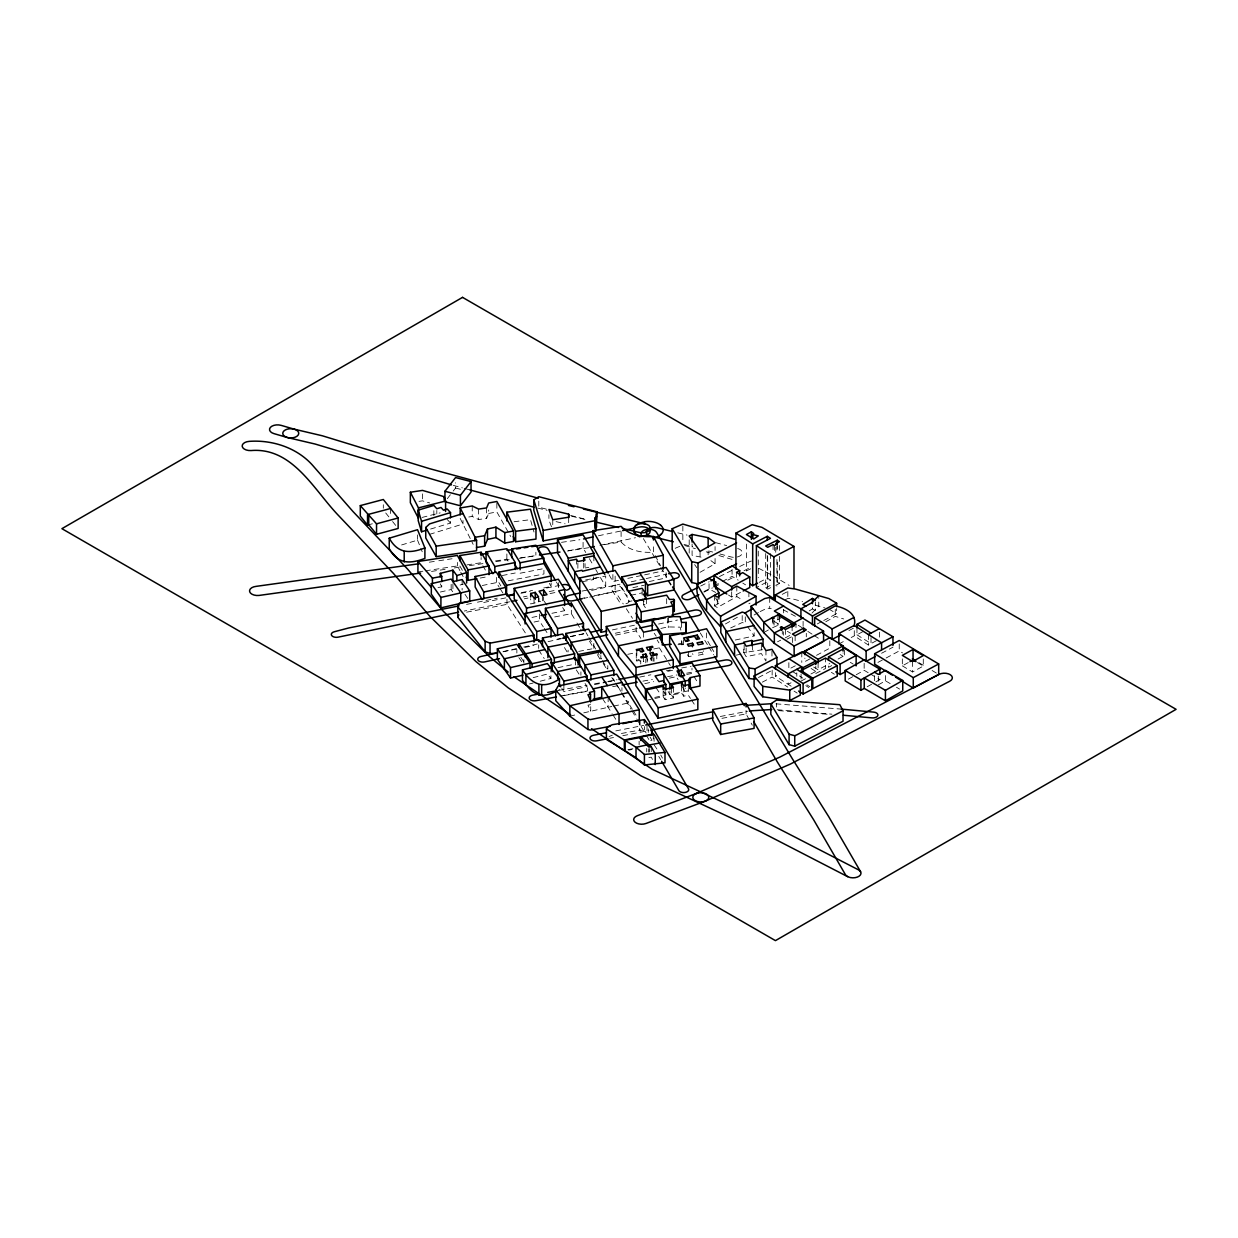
<?xml version="1.0" encoding="UTF-8"?>
<svg xmlns="http://www.w3.org/2000/svg" width="1238" height="1238" viewBox="0 0 1238 1238"><rect width="100%" height="100%" fill="white"/><g stroke="black" fill="none" stroke-linecap="round" stroke-linejoin="round"><path stroke-width="0.75" stroke-dasharray="5 3.75" d="M468.8 517.004L472.235 516.432L478.611 519.542L486.611 518.382L488.67 513.461L488.67 509.979M447.305 498.697L452.025 492.6M453.201 491.068L455.569 488.02L455.569 482.789M558.307 690.479L559.452 689.458M811.973 613.104L818.767 606.125L818.767 597.412M809.219 610.907L812.453 608.895L812.453 605.413M700.058 572.296L715.069 563.739L715.069 558.029M765.285 631.736L768.38 629.956M878.315 684.877L885.464 680.807L890.184 683.577M754.081 615.007L758.646 612.423M760.163 611.572L767.189 608.137L771.228 608.57M825.761 621.77L835.279 616.369L843.682 618.954M714.403 595.354L714.403 605.815L717.297 607.533L736.811 596.592L742.846 600.167M725.422 623.967L739.937 615.812M875.854 681.906L879.878 679.647L879.878 676.165M748.882 603.757L749.996 603.138M848.34 679.167L854.669 675.623M856.247 674.725L864.155 670.3L868.875 673.101M867.188 686.765L871.583 684.305M714.403 605.815L718.891 603.308L718.891 598.093M902.332 658.879L902.332 665.843L908.46 662.454M902.332 665.843L912.561 671.986L923.285 666.059L923.285 655.598M854.282 630.668L854.282 635.899L868.38 645.013L877.696 640M782.106 617.251L774.354 621.476L779.46 624.602L779.46 617.623M809.869 658.926L804.87 661.618L804.87 658.136M816.507 655.335L829.816 648.155L829.816 637.694M813.691 667.081L818.101 669.804L829.754 663.522M838.08 659.034L843.078 656.341L843.078 652.859M831.704 665.611L828.485 667.344L828.485 663.862M877.928 662.407L884.489 658.879M886.129 657.997L899.237 650.94L902.533 652.89M856.959 627.836L856.959 634.815L863.366 631.38M881.58 653.262L892.954 647.195M713.97 585.914L720.547 582.433M722.203 581.551L732.076 576.32L738.158 580.142M728.47 595.029L731.689 597.056L741.547 591.841M817.297 623.921L822.14 621.352M823.75 620.501L836.64 613.661L836.64 608.446M785.325 637.818L792.119 634.227M848.928 630.56L853.972 627.898M758.445 677.511L771.878 670.47M838.853 643.961L845.028 640.727M851.202 637.508L854.282 635.899M762.299 682.169L772.141 677.047L787.786 687.09M775.421 672.652L775.421 676.134L778.779 674.385M791.051 682.788L788.173 684.289L775.421 676.134M795.322 665.781L788.854 669.139L788.854 658.678M744.053 570.733L750.538 567.391M759.173 582.355L767.281 578.146L770.469 580.204L756.403 587.493M782.23 594.348L788.946 590.882M810.936 673.983L815.796 671.476L815.796 666.245M609.081 736.533L612.33 735.155M801.079 681.039L805.969 678.532M815.749 673.518L825.545 668.505L825.545 658.059M700.708 586.038L709.219 581.752M719.448 576.599L733.004 569.82M703.958 592.166L712.469 587.88M714.171 587.029L720.98 583.593M727.789 580.158L734.614 576.722M777.526 641.795L780.698 640.185M786.966 639.148L791.484 636.874M785.279 599.703L787.817 598.434L791.531 598.619L802.58 601.544M772.558 627.759L779.46 624.602M703.973 591.501L709.049 588.963L715.703 592.46M765.688 553.572L765.688 587.787L767.668 589.133L771.707 587.121M775.731 585.326L779.429 583.5L779.429 553.077M765.688 587.787L772.311 584.506M739.674 566.54L749.671 561.619A5.076 2.925 0 0 1 751.404 561.062M746.266 570.997L751.265 568.536M730.683 627.929L742.196 622.544L745.291 623.441L745.291 614.729M675.221 548.295L679.801 546.314M429.586 534.352L462.997 523.999L462.997 520.517M430.607 529.044L450.508 523.07L450.508 519.589M401.623 544.937L417.546 540.139L417.546 534.924M460.103 585.032L463.368 584.057M368.738 524.742L372.375 523.782M529.493 683.949L533.067 683.036M540.201 681.21L550.925 678.455L550.925 669.743M650.739 740.525L651.977 740.216L649.192 735.666M422.096 517.438L440.171 512.872M533.145 677.635L547.382 674.06L550.925 678.455M546.995 605.119L543.637 600.538L539.072 601.637L539.072 598.155M535.234 602.844L530.684 603.943L530.684 598.712M569.851 716.198L576.815 714.527M583.763 712.856L611.82 706.465M440.341 592.043L451.158 589.551L452.922 592.089L452.922 583.377M644.797 683.67L653.726 681.643M654.747 697.443L665.905 694.905L665.905 691.408M591.625 590.387L619.975 584.197M584.057 598.325L587.771 597.505M589.644 597.087L623.519 589.69M503.355 651.528L516.401 648.65M523.86 646.994L538.762 643.698M548.078 641.64L561.124 638.762M570.439 636.703L587.214 633.005M660.86 628.44L667.793 626.923L680.126 627.155L681.225 631.473M669.418 678.145L676.273 676.675L678.115 679.569M646.329 700.337L663.135 696.685L665.131 699.702L673.472 697.907L673.472 687.446M671.646 688.158L671.646 695.137L681.581 692.971L683.686 696.189L688.313 695.183L690.433 698.387M631.21 581.783L644.333 578.951M646.205 578.548L666.802 574.107M632.897 587.663L644.131 585.249M735.264 640.031L754.128 635.976L754.128 627.264M736.177 655.165L740.974 654.128M743.744 649.145L743.744 652.627L763.041 649.641M598.449 535.775L620.764 531.025M588.731 547.707L567.406 551.018M599.966 545.308L635.527 537.725M649.223 581.535L666.106 577.929L666.106 572.699M534.058 622.049L539.428 620.903L543.296 626.892M615.24 633.252L637.833 628.44M658.554 624.045L677.387 620.037M561.82 688.39L563.878 691.562L587.091 686.626L585.032 683.438M579.74 598.852L587.199 597.273M594.642 595.695L615.131 591.346L623.256 603.958M630.9 595.261L641.795 592.94M631.999 600.894L628.61 601.606L628.61 598.124M612.392 629.894L634.769 625.159M521.446 592.646L532.588 590.309M543.714 587.988L551.142 586.425L551.142 582.943M483.733 602.488L505.847 597.861M609.081 574.819L612.887 581.52L618.489 580.343M627.821 578.378L642.754 575.252M644.627 574.85L663.289 570.935M643.435 601.173L643.435 604.655L645.648 604.19L642.166 598.743M686.75 674.493L691.98 673.395L691.98 668.164M613.661 706.078L628.378 703.014L632.339 709.281M688.034 690.912L669.897 694.472L668.18 691.609M627.96 749.702L633.392 748.588M523.395 596.917L527.079 596.159M549.177 591.594L556.543 590.077M531.969 617.422L539.226 615.92M551.916 613.305L564.605 610.69L564.605 607.208M627.743 654.329L635.187 652.797M653.757 648.975L661.665 647.35M482.232 585.528L496.376 582.634L499.208 587.199M477.466 602.194L497.243 598.14M520.919 593.296L530.096 591.424M546.623 588.05L559.468 585.435M509.623 601.823L464.25 611.046M524.308 598.821L527.976 598.062M550.012 593.575L557.348 592.074M558.029 667.622L574.618 664.233M639.736 677.078L650.909 674.787M667.669 671.352L673.255 670.207M743.744 652.627L746.143 656.651L761.355 653.556L765.951 661.015L765.951 650.554M590.541 704.623L587.988 705.149L590.727 711.185L590.727 700.723M502.953 651.792L517.561 648.851M524.866 647.397L533.996 645.571M615.626 635.079L636.146 630.947L640.758 638.266M639.52 719.68L639.52 730.141L640.077 730.931L644.394 730.064L646.143 733.004M466.54 604.392L472.173 603.277M636.27 653.107L636.27 660.071L639.226 659.483M636.27 660.071L636.812 660.968L639.551 660.427L640.665 662.222L643.822 661.587M594.441 684.629L606.775 682.169M608.523 681.813L612.052 681.117M554.686 616.942L571.352 613.661L576.01 621.43M557.58 639.009L561.278 638.282M570.532 636.456L583.485 633.887L580.684 629.214M615.812 730.884L643.791 725.375M609.761 738.266L613.491 737.523M622.822 735.697L648.929 730.544M720.315 716.493L747.551 711.262M502.272 575.531L515.24 572.993M520.13 573.225L543.792 568.582M687.43 654.701L688.591 656.635L693.636 655.645L692.475 653.71M703.23 654.221L698.17 655.212L697.025 653.277L702.07 652.271L703.23 654.221L703.23 650.739M585.62 579.941L605.707 576.041L605.707 586.503L589.273 589.69M466.618 612.176L506.961 604.361L526.723 635.063M581.968 591.099L587.446 590.046M652.906 657.688L650.167 658.229L651.25 660.04L648.062 660.659L646.453 657.951M568.459 550.755L583.083 547.939L585.775 552.535M585.404 567.963L588.777 567.314M582.51 581.69L593.373 579.585L593.373 574.355M678.037 644.704L685.62 644.255M508.307 580.792L543.931 573.999L543.931 568.768M578.688 651.405L591.919 648.867M480.267 578.053L485.513 577.063M559.947 696.066L587.524 690.912L587.524 685.682M488.67 513.461L496.856 511.944L510.721 536.549M438.02 587.555L441.749 586.858L441.749 583.377M621.399 733.484L639.52 730.141M628.579 750.135L632.092 749.485M558.942 690.34L587.075 685.202M594.58 683.825L605.831 681.782M607.703 681.426L617.081 679.724M666.446 670.733L670.253 670.037M681.643 667.963L691.144 666.23M563.878 695.586L588.267 691.129M612.64 686.672L618.273 685.635M642.909 681.148L652.411 679.43M667.607 676.66L677.093 674.927M686.595 673.193L694.193 671.816M721.94 718.334L746.065 713.924L752.302 725.189M648.898 757.548L651.25 757.161L654.453 763.088M417.918 571.987L423.551 571.12M425.439 570.842L457.41 565.936L459.917 570.61M466.943 564.899L481.118 562.733L481.118 557.502M495.525 560.922L506.868 559.174L508.725 562.253M604.19 544.627L621.105 542.027C629.105 550.755 642.042 553.046 653.416 552.179L653.416 543.467M519.171 558.292L535.868 555.738L535.868 552.256M419.017 501.375L422.483 500.848L429.71 502.938M429.338 562.191L436.906 561.031M438.809 560.752L452.071 558.74M431.505 571.414L446.655 569.109M454.222 567.963L461.805 566.818M469.372 565.673L484.522 563.367M495.896 561.65L509.143 559.638M520.502 557.92L537.555 555.336M561.464 542.337L579.864 539.737M514.095 521.74L530.483 519.666L533.98 532.031M678.594 643.745L682.215 643.451M775.963 703.818L841.113 709.095M777.232 709.745L831.951 714.171M778.485 710.643L830.28 714.45M701.002 557.146L692.088 555.367L692.088 543.962M556.094 521.631L565.085 523.782M537.679 508.075L547.088 510.335M571.523 516.215L586.564 519.821M677.774 532.82L687.075 535.11M683.964 544.411L692.615 546.67M546.283 509.112L538.793 507.162L538.793 500.198M570.61 515.426L587.446 519.805M455.569 488.02L460.722 489.366M715.719 542.662L726.675 545.587M709.018 551.065L712.67 552.04M719.959 553.99L730.9 556.899A8.001 4.627 0 0 0 733.933 557.332M758.677 568.304L771.553 574.912M453.309 485.373L462.362 487.849M464.188 488.345L469.62 489.846M815.177 605.103L824.988 607.951M684.645 545.525L695.447 548.682M706.264 551.839L709.869 552.906M718.86 555.537L733.283 559.762M783.298 609.761L796.111 616.694M896.467 687.26L899.608 689.102M773.146 575.871L789.179 585.404M828.841 609.019L836.64 613.661M918.952 662.686L925.529 666.601M932.106 670.501L937.027 673.441M812.453 608.895L815.347 610.613L815.347 601.9M870.438 674.045L879.878 679.647M917.435 662.547L923.285 666.059M798.247 625.329L803.106 628.316M840.138 654.515L843.078 656.341M850.32 662.315L853.23 664.11M787.368 631.287L790.54 633.252M856.959 634.815L871.01 643.574L871.01 634.862M742.769 583.083L745.57 584.847M792.041 671.182L802.843 678.145M794.053 691.098L797.179 693.11M811.122 668.458L815.796 671.476M807.826 631.38L812.546 634.46M814.124 635.481L820.423 639.566M831.394 672.327L834.335 674.23M806.944 684.846L809.869 686.765M805.814 685.635L808.816 687.585M791.159 686.223L788.173 684.289L788.173 680.807M779.429 583.5L777.294 582.046L777.294 559.236M710.906 560.644L715.069 563.739M447.258 519.496L450.508 523.07M385.714 512.965L390.527 518.97M392.585 521.538L395.665 525.392M747.504 626.583L754.128 635.976M694.626 564.605L696.808 567.685M518.861 657.626L521.863 661.912M663.289 691.129L665.905 694.905M656.078 687.848L659.018 692.104M654.221 633.252L656.217 636.193M654.082 744.843L657.966 750.568M464.977 594.271L467.809 598.511M691.485 699.996L694.657 704.793M671.646 695.137L673.472 697.907M538.7 650.12L544.225 658.585M520.78 657.208L524.463 662.841M668.071 580.947L671.011 585.481M602.627 698.696L612.098 713.506M576.289 669.913L579.059 674.199M544.271 628.393L548.14 634.398M621.708 587.385L627.264 596.035M626.335 608.756L632.51 618.35M643.435 604.655L645.4 607.719M621.925 692.924L628.378 703.014L628.378 699.532M693.992 676.552L697.984 682.881M617.53 685.976L621.043 691.531M633.33 710.844L637.291 717.096M613.089 715.069L617.05 721.321M682.061 686.517L685.202 691.5L685.202 688.019M562.64 607.549L564.605 610.69M500.167 588.715L503.015 593.296M715.502 597.861L718.891 603.308M659.328 647.83L670.269 665.41M603.154 663.398L605.939 667.87M700.228 632.897L707.857 645.4M657.146 639.938L658.941 642.893M611.804 677.465L613.816 680.761L613.816 677.279M668.613 580.421L671.569 585.311M708.817 646.979L713.583 654.856M643.342 538.592L659.839 565.905M660.813 567.515L666.632 577.156M576.954 622.993L579.755 627.666M593.373 579.585L592.894 578.765L600.337 577.341L605.707 586.503M564.466 647.551L568.087 653.633L568.087 650.136M595.71 569.48L597.552 572.621M586.054 632.649L587.942 635.852M588.917 637.508L595.695 649.052M596.654 650.708L601.498 658.956M602.473 660.597L607.193 668.644M612.856 678.285L614.744 681.504M615.688 683.113L620.47 691.253M621.43 692.878L631.009 709.173M631.968 710.798L635.79 717.313M636.75 718.938L645.369 733.592M646.329 735.233L650.151 741.748M658.771 756.403L660.674 759.652M710.333 645.648L706.589 639.241L706.589 632.278M711.262 647.257L715.007 653.649M589.365 558.663L592.971 564.807M589.458 641.052L593.822 648.511L593.822 638.05M498.929 582.587L500.848 585.884M549.332 583.33L551.142 586.425M597.32 654.593L599.966 659.158M482.866 565.766L485.497 570.331M556.388 582.03L560.025 588.36M459.855 565.983L462.594 570.78M660.767 755.01L662.454 758.136M460.753 572.173L463.275 576.846M655.212 555.599L660.597 565.828M460.196 518.413L473.164 544.38M440.279 583.825L441.749 586.858M417.546 540.139L422.22 551.777M551.483 526.769L548.914 519.929L548.914 514.699M912.561 661.541L912.561 671.986M899.237 643.961L899.237 650.94M885.464 675.577L885.464 680.807M879.367 632.138L879.367 637.369M878.315 676.165L878.315 683.144M874.523 675.685L874.523 680.915M868.38 634.552L868.38 645.013M864.155 663.336L864.155 670.3M844.517 649.996L844.517 658.709M835.279 609.39L835.279 616.369M818.101 662.841L818.101 669.804M806.294 633.345L806.294 636.827M803.106 621.337L803.106 626.567M801.791 651.977L801.791 662.423M801.079 674.06L801.079 679.291M796.808 672.822L796.808 676.304M795.988 624.138L795.988 627.62M795.136 635.759L795.136 642.739M792.475 637.57L792.475 642.801M792.119 627.264L792.119 630.746M787.817 591.455L787.817 598.434M785.465 629.461L785.465 638.174M783.654 609.436L783.654 612.918M783.639 631.736L783.639 635.218M782.292 630.668L782.292 634.15M779.429 545.478L779.429 551.173M777.882 614.93L777.882 625.391M777.294 544.024L777.294 551.637M776.922 546.206L776.922 550.012M776.922 559.514L776.922 586.131M776.566 703.54L776.566 707.022M775.731 547.304L775.731 553.015M774.415 545.54L774.415 553.154M774.06 620.13L774.06 628.842M773.054 544.627L773.054 552.241M773.069 618.861L773.069 627.573M772.558 617.313L772.558 626.026M772.141 670.083L772.141 677.047M771.97 651.08L771.97 658.043M770.469 553.587L770.469 580.204M769.711 597.474L769.711 607.935M767.668 556.806L767.668 589.133M767.281 555.336L767.281 578.146M761.355 644.843L761.355 653.556M758.29 551.111L758.29 577.728M752.41 644.967L752.41 651.931M748.882 593.296L748.882 596.778M746.406 544.055L746.406 570.672M746.143 647.938L746.143 656.651M746.065 710.442L746.065 713.924M744.162 644.735L744.162 653.447M742.196 615.565L742.196 622.544M736.811 586.131L736.811 596.592M736.486 572.343L736.486 581.055M732.076 569.356L732.076 576.32M731.689 591.826L731.689 597.056M717.297 598.821L717.297 607.533M715.069 546.623L715.069 550.43M709.049 583.732L709.049 588.963M708.136 550.972L708.136 554.779M700.058 551.39L700.058 558.988M689.195 539.783L689.195 553.092M688.591 651.405L688.591 656.635M688.313 686.471L688.313 695.183M683.686 685.728L683.686 696.189M683.593 639.721L683.593 648.433M682.85 525.98L682.85 541.192M681.921 641.485L681.921 644.967M681.596 622.451L681.596 631.163M681.395 640.572L681.395 644.07M681.581 686.007L681.581 692.971M669.897 690.99L669.897 694.472M668.303 617.158L668.303 627.62M667.793 618.211L667.793 626.923M666.678 598.712L666.678 605.676M665.131 689.256L665.131 699.702M663.135 691.454L663.135 696.685M656.79 653.85L656.79 660.813M654.02 657.811L654.02 661.309M654.082 737.863L654.082 741.345M653.308 733.979L653.308 740.958M653.03 657.734L653.03 661.216M651.281 655.8L651.281 662.779M651.25 746.7L651.25 751.93M649.145 748.448L649.145 751.946M648.898 748.82L648.898 752.317M648.263 728.919L648.263 732.401M647.226 658.585L647.226 662.082M647.01 725.762L647.01 732.726M646.731 748.464L646.731 751.961M646.375 598.79L646.375 607.518M645.818 659.328L645.818 662.81M644.394 726.567L644.394 730.064M643.528 632.2L643.528 637.431M643.543 656.48L643.543 663.444M642.166 590.031L642.166 597.01M640.758 660.427L640.758 663.908M640.077 720.47L640.077 730.931M639.118 741.222L639.118 744.703M636.812 650.523L636.812 660.968M636.146 627.465L636.146 630.947M621.925 687.694L621.925 691.175M621.105 531.566L621.105 542.027M615.131 576.134L615.131 591.346M612.887 574.54L612.887 581.52M608.137 696.777L608.137 707.238M607.796 665.626L607.796 669.108M600.832 655.444L600.832 658.926M593.869 555.877L593.869 564.59M585.048 563.615L585.048 567.097M583.702 563.058L583.702 568.288M583.083 542.337L583.083 547.939M580.916 671.847L580.916 675.329M577.867 563.259L577.867 568.49M576.537 559.22L576.537 567.933M575.361 661.494L575.361 664.992M571.352 610.164L571.352 613.661M568.675 517.67L568.675 522.9M563.878 684.599L563.878 691.562M558.384 582.727L558.384 587.957M552.767 519.743L552.767 526.707M543.637 597.056L543.637 600.538M542.445 595.757L542.445 602.72M539.428 613.924L539.428 620.903M538.607 596.948L538.607 603.927M538.7 644.905L538.7 648.387M534.042 598.047L534.042 603.277M523.86 659.529L523.86 663.026M516.865 649.548L516.865 653.03M506.868 553.959L506.868 559.174M506.961 599.13L506.961 604.361M496.856 503.232L496.856 511.944M496.376 577.403L496.376 582.634M486.611 507.92L486.611 518.382M478.611 509.081L478.611 519.542M472.235 505.971L472.235 516.432M462.13 579.585L462.13 590.046M457.41 562.454L457.41 565.936M451.158 584.336L451.158 589.551M436.813 510.474L436.813 513.971M433.842 510.675L433.842 515.906M422.483 493.885L422.483 500.848M390.527 508.509L390.527 517.236M383.316 504.733L383.316 508.214M625.948 603.711A5.076 2.925 0 0 0 628.981 599.966L620.903 587.152A5.076 2.925 0 0 0 614.404 585.404A5.076 2.925 0 0 0 611.371 589.149L619.449 601.962A5.076 2.925 0 0 0 622.08 603.618M737.631 548.511A8.001 4.627 0 0 1 742.258 552.906A8.001 4.627 0 0 1 737.012 557.054"/><path stroke-width="1.5" d="M686.239 622.42L685.852 632.726L662.253 634.537L652.209 619.867L667.793 616.478L680.126 616.694L681.596 622.451L686.239 622.42L686.239 632.866M645.648 598.96L645.648 593.729L642.166 588.298L628.61 591.16L635.063 601.204L666.678 595.215L669.433 599.44L673.782 599.378L673.89 601.188L670.826 602.055L672.884 605.862L672.884 616.323L669.154 617.019M674.416 599.997L673.89 611.649L673.89 601.188M596.577 516.788L596.809 511.774L538.793 496.701L533.81 499.827L533.81 510.288L543.188 540.898L595.679 531.04L595.091 517.871L596.577 516.788L595.679 531.04M596.577 527.233L596.236 513.785M596.236 524.231L596.809 511.774M495.664 653.246L490.047 653.587L485.126 651.761L457.828 617.282L457.828 606.837L459.283 603.138L506.961 593.9L533.996 635.109L533.996 642.073M457.828 617.282L458.803 614.822M484.631 546.175L484.631 535.714L487.509 528.966L495.927 527.14L504.748 532.619L513.491 531.009L513.491 541.47L504.748 543.08L495.927 537.586L487.509 539.412L484.631 546.175L476.491 547.506M610.148 726.35L590.309 730.064L587.942 729.445L569.851 716.198L555.769 700.723L555.769 690.262L558.121 685.945L616.648 674.137L639.272 709.776L639.272 720.237L635.589 720.996M649.919 529.632L649.733 529.941A8.001 4.627 0 0 1 644.364 535.822A8.001 4.627 0 0 1 634.367 532.541A14.701 8.496 0 0 1 634.676 526.769A8.001 4.627 0 0 1 644.967 523.844A8.001 4.627 0 0 1 649.764 529.864A8.001 4.627 0 0 1 639.226 532.464L622.296 528.409M606.403 728.981L624.339 739.999L624.339 750.46L606.403 739.442L606.403 728.981L607.75 726.876L612.33 724.694L644.394 719.603L651.977 729.755L651.977 734.985M513.491 531.009L496.856 501.483L488.67 502.999L486.611 507.92L478.611 509.081L472.235 505.971L460.196 507.951L476.584 540.279L476.584 550.74L436.194 556.62L425.748 537.942L425.748 527.481L429.586 523.891L462.997 513.553M836.64 606.697L836.64 603.216L828.841 598.558L818.767 595.664L811.973 602.658L800.924 608.833L775.298 594.983L775.298 600.213M444.937 500.013L444.937 491.285L455.569 477.559L471.044 481.582L471.044 492.043L460.428 505.785L444.937 501.746M460.428 505.785L460.428 495.324L471.044 481.582M752.812 534.615L753.741 533.563L751.358 531.783L746.406 534.553L753.787 538.948L758.29 535.899L752.812 534.615L752.812 538.422M559.452 678.997C543.853 689.365 532.201 685.078 522.482 669.866L547.382 663.599L559.452 678.997L559.452 685.96M660.194 535.11L661.463 533.98M714.078 586.75L714.078 583.268L715.703 581.999L709.049 578.502L697.211 584.429C694.131 601.823 710.627 615.162 720.578 626.691L720.578 616.23C710.658 608.106 703.385 595.54 697.211 584.429M770.841 703.834L776.566 700.058L839.875 704.701L843.032 710.782L843.032 721.228L794.734 746.158L789.086 744.657L770.841 714.295L770.841 703.834L789.086 734.196L789.086 744.657M815.347 600.167L812.453 598.449L802.75 604.484L805.923 606.078M775.298 594.983L787.817 587.973L795.384 589.056L818.767 595.664M792.119 627.264L792.119 623.766L782.292 628.919L780.28 627.434L781.503 626.753L785.465 629.461L795.988 624.138L779.46 614.141L763.738 622.157L763.738 632.618L774.338 643.404L794.131 656.465L821.924 642.445M864.263 688.405L864.263 677.944L885.433 690.34L902.75 680.482L902.75 690.943L885.433 700.801L864.263 688.405L860.921 690.278L845.183 680.931L845.183 670.485L864.155 659.839L879.878 669.185L879.878 674.416M763.738 632.618L751.033 616.741L751.033 606.28L764.728 598.527L769.711 597.474L823.564 631.163L823.564 641.624M814.666 626.32L814.666 617.607L835.279 605.908C844.95 607.781 858.027 613.769 853.972 626.165M714.078 583.268L718.891 592.863L706.589 599.749L706.589 610.21M720.578 616.23L756.062 596.283L756.062 604.995M744.765 613.089L752.843 608.554M845.183 670.485L860.921 679.832L879.878 669.185M913.056 649.455L902.332 655.382L912.561 661.541L923.285 655.598L913.056 649.455L913.056 659.9L915.981 661.665M909.992 661.603L913.056 659.9M838.853 643.961L838.853 633.5L854.282 625.438L868.38 634.552L879.367 628.656M783.654 605.955L774.354 611.03L779.46 614.141L779.46 617.623M803.106 617.855L793.806 622.915L793.806 626.397M804.87 654.654L804.87 651.173L829.816 637.694L843.078 645.88L843.078 651.111M804.87 651.173L818.101 659.343L843.078 645.88M828.485 660.365L828.485 656.883L844.517 648.263L856.139 655.444L856.139 665.905M828.485 656.883L840.122 664.079L856.139 655.444M892.35 675.128L874.647 664.172L874.647 653.71L899.237 640.479L938.683 663.97L938.683 674.416L913.273 688.096L895.569 677.124M835.758 671.832L840.122 674.54L846.529 671.089M874.647 653.71L913.273 677.635L938.683 663.97M856.959 627.836L856.959 624.354L864.96 620.068L892.954 636.734L892.954 645.447M892.954 636.734L866.136 650.894L838.853 633.5M692.088 534.445L689.195 535.992L700.058 551.39L715.069 542.817L708.136 537.663L692.088 534.445L692.088 542.058M713.97 582.433L713.97 575.453L732.076 565.874L739.674 570.641L739.674 575.871M739.674 570.641L736.486 572.343L739.612 574.308L742.769 572.637L749.764 577.032L749.764 587.493L743.187 590.975M713.97 575.453L731.689 586.611L749.764 577.032M800.924 617.561L800.924 608.833L812.468 616.013L836.64 603.216M803.632 628.177L792.475 634.088L795.136 635.759L806.294 629.848L803.632 628.177L803.632 631.659M814.666 617.607L832.153 628.935L853.972 617.437M822.605 633.206L832.153 639.396L840.54 634.97M840.463 644.983L866.136 661.355L875.405 656.496M763.041 646.159L763.041 639.179L745.291 612.996L742.196 612.083L720.81 622.11L748.959 668.025L755.087 668.814L776.922 657.378L771.97 649.331L765.951 650.554L761.355 643.095L746.143 646.205L743.744 642.166L751.776 640.479L752.41 644.967M735.078 539.366L682.85 524.076L672.188 528.703L691.717 561.634L698 562.981L736.61 542.894M672.188 528.703L672.188 549.626L691.717 582.556L698 583.887L736.61 563.801M754.097 675.979L772.141 666.601L800.305 684.66L800.305 695.106L789.751 700.584L762.732 696.762L754.097 686.425L754.097 675.979L762.732 686.301L762.732 696.762M775.421 669.154L775.421 665.673L801.791 651.977L815.796 661.015L815.796 664.496M802.843 671.182L802.843 667.7L801.59 666.833L788.173 673.828L775.421 665.673M843.032 710.782L796.87 734.815L794.734 735.712L789.086 734.196M762.732 686.301L789.751 690.139L800.305 684.66M735.945 569.232L735.945 533.114L752.162 524.711L761.943 527.357L793.991 546.438L793.991 588.267M735.945 533.114L752.689 543.884L767.281 536.317L770.469 538.375L756.403 545.664L756.403 587.493L773.843 598.697L773.843 556.868L756.403 545.664M773.843 556.868L793.991 546.438M749.64 583.748L752.689 585.713L757.548 583.191M802.843 667.7L815.796 661.015M812.809 678.207L837.259 665.688L837.259 676.134L812.809 688.668L812.809 678.207L801.079 670.578L825.545 658.059L837.259 665.688M788.173 677.31L788.173 673.828L803.106 683.531L811.803 679.074L811.803 689.535L803.106 693.992L798.634 691.083M697.288 587.756L683.67 594.611A5.076 2.925 0 0 0 683.175 598.743A5.076 2.925 0 0 0 690.324 599.022L698.851 594.735M710.922 580.885L714.326 579.167M782.292 628.919L774.338 632.943L774.338 643.404M751.033 606.28L763.738 622.157L774.338 632.943L794.131 646.004L823.564 631.163M777.294 540.217L765.688 545.958L767.668 547.304L773.054 544.627L774.415 545.54L776.922 544.302L775.731 543.497L779.429 541.671L777.294 540.217L777.294 544.024M696.019 793.604L779.878 757.099L939.023 674.385A8.001 4.627 0 0 1 950.32 674.725A8.001 4.627 0 0 1 949.732 681.24L790.37 764.078L705.536 801.048M696.406 793.45L637.291 815.734A8.001 4.627 0 0 0 634.955 822.125A8.001 4.627 0 0 0 646.035 823.471L705.165 801.187M426.986 530.127L421.554 531.752L418.212 520.594L418.212 510.133L433.842 505.444L436.813 508.741L441.007 507.472L443.467 510.18L447.258 509.035L450.508 512.609L450.508 517.84M421.554 531.752L421.554 521.306L450.508 512.609M389.243 538.205L417.546 529.694L424.897 547.97L424.897 558.415C409.53 564.249 397.769 564.033 389.243 548.666L389.243 538.205C397.769 553.572 409.53 553.804 424.897 547.97M440.279 576.846L440.279 573.364L452.922 570.176L456.837 575.546L466.633 572.621L457.41 555.475L417.918 561.526L417.918 571.987L431.211 587.199M390.527 508.509L383.316 499.502L360.304 505.599L376.538 523.829L398.141 517.995L398.141 528.456L376.538 534.29L368.738 524.742L368.738 514.296L390.527 508.509L398.141 517.995M360.304 505.599L360.304 516.06L367.531 525.067L368.738 524.742M522.482 669.866L522.482 680.327C532.34 693.295 539.845 699.934 555.816 691.485M594.503 699.872L594.503 691.16L589.396 692.491L590.541 694.178L590.541 701.141M550.925 668.009L525.918 674.401L525.918 684.862M651.977 729.755L650.739 730.064L653.308 733.979L624.339 739.999M418.475 507.889L445.587 501.034L444.148 496.67L422.483 490.403L410.351 492.244L410.351 502.705L418.475 518.351L418.475 507.889L410.351 492.244M543.637 590.077L539.072 591.176L542.445 595.757L546.995 594.658L543.637 590.077L543.637 595.308M530.684 593.482L535.234 592.383L538.607 596.948L534.042 598.047L530.684 593.482L530.684 596.964M587.524 680.467L593.095 688.87L621.925 682.463M593.095 699.331L601.714 697.273L601.714 686.811L619.031 714.001L619.031 724.447M628.378 692.553L569.851 705.737L555.769 690.262M431.319 583.671L451.158 579.105L460.753 592.863L460.753 603.324L440.914 607.873L431.319 594.132L431.319 583.671L440.914 597.428L440.914 607.873M522.916 675.174L510.52 678.037L497.366 659.281L497.366 648.82L516.865 644.317L530.003 663.088L530.003 668.319M523.86 654.298L504.377 658.802L497.366 648.82M504.377 669.263L504.377 658.802L510.52 667.591L530.003 663.088M440.914 597.428L469.713 590.866L469.713 601.328L460.753 603.324M635.868 675.252L645.462 689.117L645.462 699.563L635.868 685.713L635.868 675.252L691.98 662.949L699.981 675.577L699.981 686.038L689.922 688.127L690.587 689.179L689.922 677.666L699.981 675.577M645.462 689.117L665.905 684.444L665.905 689.674M452.922 581.628L462.13 579.585L469.713 590.866M580.436 592.863L569.263 595.323A5.076 2.925 0 0 0 566.323 599.099A5.076 2.925 0 0 0 572.869 600.786L582.185 598.743M497.769 652.766L480.994 656.465A5.076 2.925 0 0 0 478.069 660.241A5.076 2.925 0 0 0 484.615 661.928L499.518 658.647M562.981 638.359L566.71 637.539M655.258 764.573L655.258 754.112L651.25 746.7L648.898 747.087L646.731 744.982L636.007 747.319L625.066 740.324L625.066 750.785L636.007 757.78L644.425 764.929L664.992 762.84L664.992 752.394L654.082 734.382L640.866 737.043L640.866 740.525M590.928 632.185L602.302 629.771M551.452 659.498L538.7 639.675L518.939 643.93L532.077 663.692L551.452 659.498L551.452 669.959M646.329 689.876L663.135 686.223L665.131 689.256L673.472 687.446L671.646 684.676L681.581 682.525L683.686 685.728L688.313 684.722L697.83 699.145L697.83 709.606L658.136 718.241L646.329 700.337L646.329 689.876L658.136 707.78L658.136 718.241M658.136 707.78L697.83 699.145M668.675 573.705L672.42 572.9A5.076 2.925 0 0 1 678.95 574.618A5.076 2.925 0 0 1 675.963 578.378L672.219 579.183M545.153 649.532L525.376 653.803L525.376 657.285M552.117 671.723L552.117 663.011L575.361 658.012L587.091 676.165L587.091 681.395M754.128 625.515L725.824 631.597L725.824 642.058L748.959 678.486L755.087 679.26M744.162 642.986L734.567 645.044L734.567 655.506M752.41 641.47L763.041 639.179M583.578 538.948L592.878 536.967M622.621 530.622L639.35 527.063A8.001 4.627 0 0 1 649.718 529.941L649.873 530.251M590.603 547.304L594.348 546.5M641.145 536.534L644.89 535.729M639.829 573.086L666.106 567.468L673.952 579.554L673.952 590L647.66 595.633L645.431 592.182L645.431 581.721L639.829 573.086L621.708 576.939L621.708 582.169M621.708 576.939L627.264 585.574L645.431 581.721L647.66 585.172L673.952 579.554M525.113 623.952L525.113 613.491L539.428 610.442L551.049 628.44L551.049 637.152M525.113 613.491L536.75 631.488L551.049 628.44M538.53 641.563L542.105 640.804M636.208 622.559L655.041 618.551M671.986 614.946L694.595 610.133A5.076 2.925 0 0 1 701.095 611.866A5.076 2.925 0 0 1 698.093 615.626L681.148 619.232M594.534 637.647L607.703 634.846M639.721 628.037L652.906 625.236M580.916 666.617L557.704 671.569L552.117 663.011M557.704 678.532L557.704 671.569L563.878 681.117L587.091 676.165M606.806 631.086L601.219 632.262L579.74 598.852L579.74 577.945L615.131 570.439L636.626 603.85L636.626 622.853M579.74 577.945L601.219 611.355L636.626 603.85M551.142 575.98L543.931 563.553L498.929 572.126L506.605 585.295L551.142 575.98L551.142 581.195M505.847 587.4L496.376 572.173L475.16 576.506L483.733 592.027L505.847 587.4L505.847 594.364M663.289 555.243L653.416 536.503C642.042 537.369 629.105 535.064 621.105 526.351L592.925 530.669L612.887 565.828L663.289 555.243L663.289 569.186M506.605 595.741L514.033 594.194M645.648 593.729L643.435 594.194L646.375 598.79L635.063 601.204L641.191 611.866L641.191 622.312L665.425 617.731M697.257 635.109L683.593 637.972L685.759 641.392L689.086 640.68L687.276 637.849L694.487 636.332L696.452 639.427L699.594 638.777L697.257 635.109L697.257 638.591M690.587 678.734L688.792 679.105L689.458 687.136M681.24 670.114L677.047 670.981L680.296 676.412L684.66 675.515L681.24 670.114L681.24 677.078M689.458 680.157L669.897 684.01L660.86 669.557M639.272 709.776L590.309 719.603L587.942 718.999L569.851 705.737L569.851 716.198M622.714 723.688L631.906 721.769M525.593 617.035L514.188 598.805L514.188 588.36L558.384 579.245L564.838 589.551L564.838 599.997M564.838 589.551L558.694 590.805L564.605 600.229L564.605 605.459M514.188 588.36L526.537 608.09L564.605 600.229M541.037 615.549L546.484 614.435M661.665 636.905L618.458 645.787L606.295 626.505L636.146 620.486L643.528 632.2L657.146 629.477L661.665 636.905L661.665 642.135M508.075 595.927L513.584 594.797M511.464 601.436L516.973 600.322M574.618 653.788L562.656 634.042L542.492 637.988L554.33 657.92L574.618 653.788L574.618 659.003M636.023 667.39L636.023 677.836L618.458 656.248L618.458 645.787L636.023 667.39L673.255 659.746L673.255 668.458M590.541 694.178L587.988 694.688L590.727 700.723M533.996 635.109L490.047 643.141L485.126 641.299L457.828 606.837M579.601 664.713L579.601 656.001L602.225 651.451L613.816 670.3L613.816 675.53M459.05 605.893L348.683 627.976L334.368 631.736A5.076 2.925 0 0 0 331.722 635.589A5.076 2.925 0 0 0 338.376 637.106L458.617 612.176M642.182 648.433L636.27 649.61L636.812 650.523L639.551 649.965L640.665 651.776L643.822 651.142L642.182 648.433L642.182 651.915M607.796 660.396L584.909 664.961L579.601 656.001M584.909 673.673L584.909 664.961L590.928 674.88L613.816 670.3M555.707 635.899L545.447 618.768L545.447 608.322L571.352 603.2L583.485 623.426L583.485 630.405M545.447 608.322L557.58 628.548L583.485 623.426M563.135 637.91L566.834 637.183M606.481 732.726L593.42 735.295A5.076 2.925 0 0 0 590.263 739.009A5.076 2.925 0 0 0 596.701 740.835L607.889 738.637M515.24 562.532L506.868 548.728L486.085 551.916L494.844 566.524L515.24 562.532L515.24 569.495M543.792 558.121L535.868 545.277L511.743 548.976L520.13 562.764L543.792 558.121L543.792 563.352M568.087 643.172L547.923 647.118L547.923 657.579M692.475 643.249L687.43 644.24L688.591 646.19L693.636 645.199L692.475 643.249L692.475 646.731M645.663 725.004L711.525 712.051M652.705 729.801L712.918 717.963M650.167 647.768L652.906 647.242L652.38 646.329L646.453 647.489L648.062 650.198L651.25 649.579L650.167 647.768L650.167 651.25M580.142 591.455L557.502 552.875L557.502 539.799L583.083 534.862L593.869 553.262L593.869 556.992M557.502 539.799L568.288 558.199L593.869 553.262M583.702 561.309L583.702 557.827L593.869 555.877L604.809 574.509M669.65 635.868L681.395 633.608L681.921 634.506L706.589 628.78L716.879 646.406L716.879 656.852L679.987 663.955L669.65 646.313L669.65 635.868L679.987 653.494L679.987 663.955M679.987 653.494L716.879 646.406M600.337 566.88L582.51 571.229L581.953 570.3L574.695 571.708L568.288 560.814L576.537 559.22L577.867 561.51L585.048 560.133L583.702 557.827M565.905 640.433L565.905 633.454L588.592 629.105L600.832 650.213L600.832 653.695M593.822 638.05L571.12 642.398L565.905 633.454M571.12 649.377L571.12 642.398L578.161 654.515L600.832 650.213M641.191 611.866L672.884 605.862M543.188 540.898L543.188 530.437L595.679 520.579M488.995 565.952L481.118 552.272L459.855 555.537L468.057 569.898L488.995 565.952L488.995 574.664M466.231 577.156L468.057 580.343L476.785 578.703M746.591 705.304L772.218 703.664M749.346 710.937L771.769 709.513M417.918 561.526L432.418 578.131L441.749 576.397L441.749 581.628M625.066 740.324L639.118 737.74L646.731 744.982M640.866 737.043L649.145 744.966L659.916 742.986M538.313 694.116L532.696 695.152A5.076 2.925 0 0 0 529.384 698.82A5.076 2.925 0 0 0 535.76 700.723L556.388 696.948M547.691 692.398L557.069 690.696M618.969 679.368L636.053 676.258M693.048 665.889L725.329 660.009A5.076 2.925 0 0 1 731.689 661.928A5.076 2.925 0 0 1 728.377 665.595L696.096 671.476M622.018 684.954L637.214 682.184M712.67 709.56L746.065 703.478L754.081 717.947L754.081 728.408L720.671 734.49L712.67 720.021L712.67 709.56L720.671 724.029L720.671 734.49M754.081 717.947L720.671 724.029M664.992 752.394L644.425 754.468L636.007 747.319L636.007 757.78M653.03 652.503L649.826 653.076L651.281 655.8L657.27 654.763L656.79 653.85L654.02 654.329L653.03 652.503L653.03 656.001M645.818 654.097L642.599 654.639L643.543 656.48L640.758 656.929L641.222 657.858L647.226 656.852L645.818 654.097L645.818 657.579M484.631 535.714L474.866 537.307L474.866 540.789M418.429 563.832L256.111 586.363A8.001 4.627 0 0 0 249.674 591.733A8.001 4.627 0 0 0 258.974 595.447L420.672 573.055M480.483 554.423L488.066 553.278M507.007 550.399L512.702 549.548M516.494 548.96L520.285 548.388M524.061 547.815L527.852 547.242M531.644 546.67L557.796 542.863M539.443 555.042L559.978 552.071M425.748 527.481L436.194 546.159L476.584 540.279M535.977 528.641L530.483 509.205L506.822 512.192L515.658 531.272L535.977 528.641L535.977 539.103L515.658 541.718L513.259 536.518M644.611 521.678L647.087 521.43A14.701 8.496 0 0 1 653.587 521.987A14.748 8.511 0 0 1 660.628 525.144M671.321 644.302L662.253 644.998L662.253 634.537M841.113 709.095L873.641 712.113A5.076 2.925 0 0 1 877.85 715.456A5.076 2.925 0 0 1 872.032 717.885L843.403 715.239M293.762 429.06L322.406 435.807L429.493 468.629L538.36 498.233M287.742 437.618L315.195 444.055L451.499 484.878M568.675 514.172L548.914 509.468L552.767 519.743L568.784 517.205L568.675 514.172L568.675 517.67M568.397 505.444L574.03 506.791M583.423 509.05L645.369 523.937M533.918 507.178L469.62 489.846M595.973 522.08L618.536 527.496M672.203 531.442L657.316 527.79A8.001 4.627 0 0 0 646.824 530.235A8.001 4.627 0 0 0 651.049 536.302L673.348 541.78M444.937 491.285L460.428 495.324M294.365 429.215L281.134 425.361A8.001 4.627 0 0 0 270.379 427.404A8.001 4.627 0 0 0 273.908 433.61L287.139 437.463M847.643 876.643L760.442 831.673L641.098 775.947L508.276 687.895L475.903 661.541L429.431 615.859L393.467 573.457L338.825 515.844C313.833 489.954 292.679 447.088 251.051 450.555A8.001 4.627 0 0 1 242.23 446.454A8.001 4.627 0 0 1 249.302 441.362C272.437 439.722 296.996 447.738 312.657 465.364L352.954 511.48L407.766 569.294L443.39 611.324L489.552 656.697L508.214 672.079M902.75 680.482L885.464 670.346L878.315 674.416L874.523 672.203M756.062 596.283L736.811 586.131L717.297 597.087L714.403 595.354M912.391 658.771L915.671 660.721M777.882 614.93L792.119 623.766M856.959 624.354L871.01 633.113M868.38 634.552L881.58 642.801L881.58 649.764M715.579 586.92L726.861 594.023M788.854 658.678L801.59 666.833L801.59 672.064M796.808 669.325L811.803 679.074M570.672 714.96L513.971 676.799M591.485 728.687L652.209 769.293L770.717 824.601L858.383 869.788A8.001 4.627 0 0 1 857.392 877.077A8.001 4.627 0 0 1 845.43 874.678L813.552 819.633L777.433 762.128L753.756 721.708M771.475 617.731L774.06 618.381L772.558 617.313M649.145 744.966L651.25 746.7M674.416 610.442L673.782 599.378M665.905 684.444L663.289 680.668L659.018 681.643L655.088 675.979L663.908 673.967L663.908 682.68M601.947 677.449L607.487 685.573M532.866 635.945L535.775 640.448M558.725 683.608L560.783 686.796M676.273 666.214L679.028 670.578L679.028 675.809M682.061 676.056L685.202 681.055L685.202 686.27M618.458 656.248L606.295 636.966L606.295 626.505M659.328 637.369L673.255 659.746M699.284 631.349L672.544 586.936M593.095 688.87L594.503 691.16M744.332 705.675L714.527 656.434M514.544 564.033L517.345 568.629M585.914 677.062L588.917 682.03M492.894 573.736L486.085 562.377L486.085 551.916M550.678 662.206L552.504 665.286M563.6 594.441L570.037 605.413M582.293 626.242L585.125 631.055M661.634 761.277L678.857 790.602A5.076 2.925 0 0 0 685.295 792.428A5.076 2.925 0 0 0 688.467 788.714L547.97 548.774A5.076 2.925 0 0 0 541.563 546.917A5.076 2.925 0 0 0 538.344 550.616L555.475 580.452M580.142 580.993L574.695 571.708L574.695 582.154M573.751 657.409L575.515 660.442M860.611 871.753L828.655 816.569L792.552 759.111L656.511 532.325A8.001 4.627 0 0 0 646.329 529.493A8.001 4.627 0 0 0 641.392 535.373M635.945 613.181L641.191 622.312M608.137 573.148L592.925 546.345L592.925 530.669M482.015 599.378L475.16 586.967L475.16 576.506M725.824 642.058L720.81 632.556L720.81 622.11M440.279 573.364L441.749 576.397M533.81 499.827L543.188 530.437M418.212 510.133L421.554 521.306M913.273 677.635L913.273 688.096M885.433 690.34L885.433 700.801M866.136 650.894L866.136 661.355M860.921 679.832L860.921 690.278M840.122 664.079L840.122 674.54M832.153 628.935L832.153 639.396M818.101 659.343L818.101 662.841M812.453 598.449L812.453 603.664M812.468 616.013L812.468 624.741M803.106 683.531L803.106 693.992M794.734 735.712L794.734 746.158M794.131 646.004L794.131 656.465M789.751 690.139L789.751 700.584M781.503 626.753L781.503 630.235M776.922 657.378L776.922 666.09M767.281 536.317L767.281 540.124M755.087 668.814L755.087 675.778M752.689 543.884L752.689 585.713M751.776 640.479L751.776 645.71M751.358 531.783L751.358 539.381M748.959 668.025L748.959 678.486M746.065 703.478L746.065 706.96M731.689 586.611L731.689 590.093M718.891 592.863L718.891 598.093M715.703 581.999L715.703 588.979M708.136 537.663L708.136 547.165M698 562.981L698 583.887M691.717 561.634L691.717 582.556M687.276 637.849L687.276 641.33M681.581 682.525L681.581 686.007M671.646 684.676L671.646 688.158M669.897 684.01L669.897 689.241M663.135 686.223L663.135 689.721M653.416 536.503L653.416 539.985M652.209 619.867L652.209 630.328M647.66 585.172L647.66 595.633M644.394 719.603L644.394 723.085M644.425 754.468L644.425 764.929M627.264 585.574L627.264 590.805M612.887 565.828L612.887 571.058M601.219 611.355L601.219 632.262M595.091 517.871L595.091 528.332M590.928 674.88L590.928 680.111M587.942 718.999L587.942 729.445M578.161 654.515L578.161 664.976M571.352 603.2L571.352 606.682M568.288 558.199L568.288 571.26M563.878 681.117L563.878 684.599M557.58 628.548L557.58 635.527M554.33 657.92L554.33 663.15M542.492 637.988L542.492 646.7M541.656 684.753L541.656 695.214M538.901 684.707L538.901 695.168M536.75 631.488L536.75 640.201M535.234 592.383L535.234 599.347M532.077 663.692L532.077 667.174M526.537 608.09L526.537 613.321M520.13 562.764L520.13 569.728M518.939 643.93L518.939 647.412M515.658 531.272L515.658 541.718M511.743 548.976L511.743 557.688M510.52 667.591L510.52 678.037M506.822 512.192L506.822 520.919M506.605 585.295L506.605 594.008M504.748 532.619L504.748 543.08M498.929 572.126L498.929 577.357M495.927 527.14L495.927 537.586M494.844 566.524L494.844 571.755M490.047 643.141L490.047 653.587M487.509 528.966L487.509 539.412M485.126 641.299L485.126 651.761M483.733 592.027L483.733 598.991M481.118 552.272L481.118 555.754M468.057 569.898L468.057 580.343M466.633 572.621L466.633 583.067M460.196 507.951L460.196 514.931M459.855 555.537L459.855 560.752M456.837 575.546L456.837 580.777M452.922 570.176L452.922 580.637M445.587 501.034L445.587 511.495M444.148 496.67L444.148 500.152M436.194 546.159L436.194 556.62M432.418 578.131L432.418 583.346M404.207 551.514L404.207 561.975M376.538 523.829L376.538 534.29M367.531 514.606L367.531 525.067M639.922 536.89A14.748 8.511 0 0 1 635.218 533.702L634.181 531.953L634.49 527.187L635.744 525.546A14.748 8.511 0 0 1 640.356 522.823M652.797 538.081A14.624 8.434 0 0 0 655.134 537.54A14.748 8.511 0 0 0 663.057 528.765L662.578 527.512A14.701 8.496 0 0 0 660.488 525.129M640.51 522.947A14.624 8.434 0 0 1 644.766 521.863M563.151 584.676A5.076 2.925 0 0 1 569.619 586.456A5.076 2.925 0 0 1 566.524 590.201M462.548 297.368L61.9 528.672L775.452 940.632L1176.1 709.328L462.548 297.368M702.07 641.81L697.025 642.816L698.17 644.75L703.23 643.76L702.07 641.81M286.241 437.153A8.001 4.627 0 0 0 298.729 433.687A8.001 4.627 0 0 0 287.278 429.168A8.001 4.627 0 0 0 286.241 437.153M695.447 800.769A8.001 4.627 0 0 0 708.616 798.278A8.001 4.627 0 0 0 698.294 792.939A8.001 4.627 0 0 0 695.447 800.769"/></g></svg>
